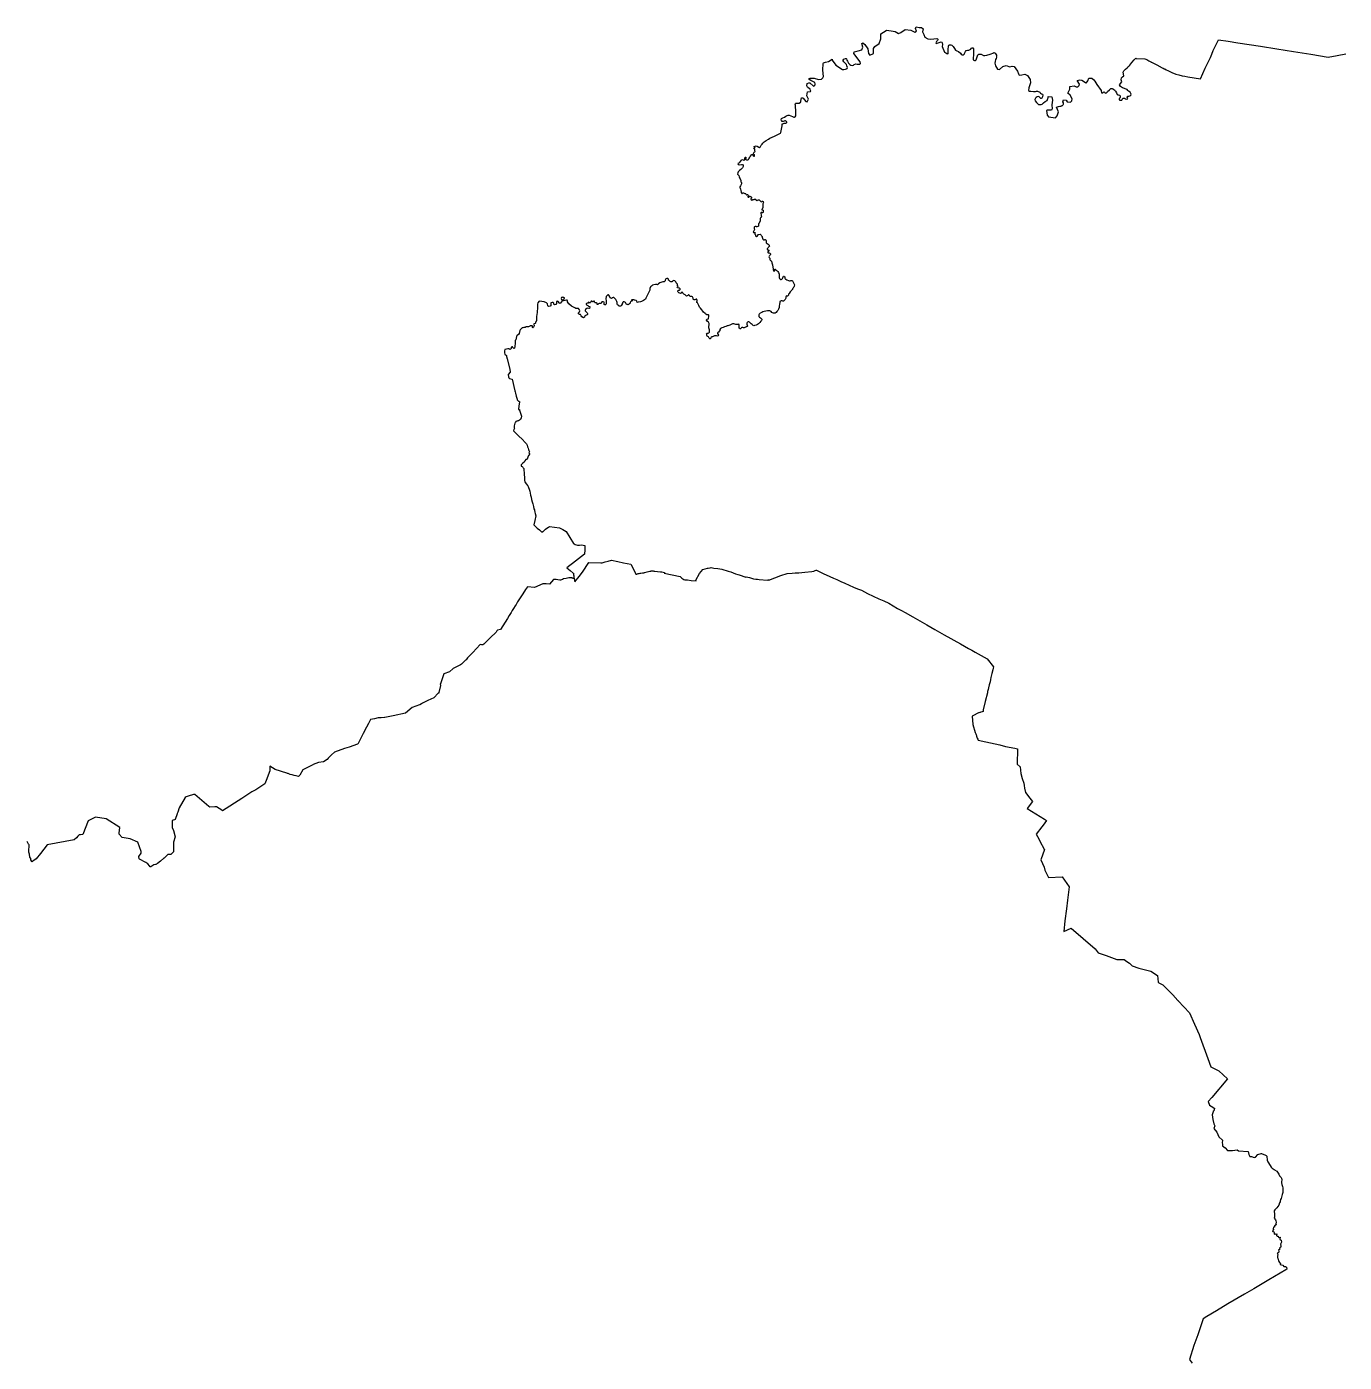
# Model space of a CAD drawing. Extents: x 293476 to 779698, y 145469 to 460400.
# Drawn here: x 613951 to 631904, y 332576 to 350770 of the extents above; entities that cross this region are included whole.
import ezdxf

# ---------------------------------------------------------------- set-up
doc = ezdxf.new("R2010")
doc.units = 0
doc.layers.add('Level 25', color=7, linetype='Continuous')

msp = doc.modelspace()

# ---------------------------------------------------------------- linework, layer by layer
at = {"layer": 'Level 25'}
for points in [[(623662, 348915), (623691, 348953), (623696, 348958), (623703, 348960), (623712, 348956), (623718, 348950), (623724, 348949), (623734, 348960), (623735, 348971), (623735, 348979), (623740, 348991), (623748, 348993), (623750, 348985), (623749, 348976), (623746, 348966), (623748, 348960), (623760, 348958), (623776, 348956), (623786, 348962), (623792, 348971), (623799, 348985), (623809, 349001), (623833, 349029), (623842, 349031), (623847, 349027), (623846, 349019), (623849, 349012), (623858, 349005), (623866, 349008), (623868, 349013), (623869, 349017), (623866, 349024), (623857, 349035), (623853, 349042), (623853, 349049), (623858, 349056), (623864, 349063), (623871, 349066), (623877, 349071), (623874, 349079), (623874, 349088), (623872, 349097), (623866, 349104), (623859, 349106), (623864, 349113), (623872, 349119), (623875, 349124), (623870, 349129), (623861, 349133), (623865, 349138), (623876, 349141), (623890, 349148), (623906, 349142), (623925, 349131), (623937, 349124), (623939, 349124), (623944, 349128), (623950, 349138), (623960, 349155), (623972, 349171), (623983, 349183), (623989, 349192), (624001, 349201), (624029, 349220), (624058, 349238), (624078, 349251), (624110, 349266), (624139, 349280), (624167, 349294), (624196, 349306), (624224, 349321), (624228, 349329), (624243, 349418), (624247, 349446), (624256, 349449), (624270, 349456), (624281, 349457), (624295, 349456), (624302, 349460), (624309, 349466), (624309, 349471), (624304, 349478), (624296, 349483), (624290, 349486), (624280, 349486), (624272, 349484), (624259, 349480), (624253, 349479), (624247, 349480), (624235, 349490), (624233, 349502), (624237, 349518), (624252, 349530), (624276, 349539), (624293, 349549), (624314, 349561), (624325, 349565), (624340, 349563), (624384, 349545), (624402, 349539), (624408, 349538), (624414, 349538), (624424, 349544), (624433, 349557), (624433, 349573), (624431, 349600), (624429, 349643), (624427, 349663), (624425, 349701), (624424, 349716), (624425, 349722), (624432, 349727), (624458, 349727), (624476, 349728), (624483, 349729), (624488, 349733), (624490, 349740), (624490, 349740), (624490, 349741), (624493, 349738), (624495, 349736), (624498, 349745), (624500, 349755), (624508, 349800), (624521, 349803), (624533, 349795), (624566, 349750), (624586, 349747), (624596, 349764), (624604, 349785), (624581, 349830), (624590, 349883), (624629, 349885), (624637, 349891), (624632, 349902), (624625, 349917), (624596, 349941), (624592, 349945), (624580, 349965), (624586, 349996), (624610, 350007), (624624, 350006), (624673, 349962), (624690, 349972), (624693, 349983), (624693, 349993), (624691, 350008), (624637, 350039), (624614, 350049), (624615, 350065), (624625, 350071), (624646, 350070), (624679, 350067), (624740, 350050), (624779, 350055), (624799, 350073), (624808, 350091), (624799, 350178), (624805, 350269), (624810, 350278), (624834, 350286), (624877, 350295), (624926, 350328), (624926, 350314), (624976, 350244), (625067, 350189), (625086, 350189), (625110, 350190), (625121, 350194), (625129, 350200), (625135, 350214), (625128, 350239), (625120, 350253), (625105, 350273), (625086, 350291), (625077, 350303), (625076, 350314), (625086, 350329), (625106, 350336), (625115, 350335), (625122, 350331), (625127, 350316), (625133, 350302), (625150, 350273), (625156, 350263), (625166, 350253), (625179, 350246), (625198, 350241), (625216, 350247), (625227, 350254), (625247, 350262), (625266, 350260), (625283, 350259), (625305, 350261), (625311, 350267), (625307, 350293), (625220, 350403), (625224, 350428), (625280, 350440), (625330, 350453), (625346, 350490), (625331, 350540), (625343, 350551), (625373, 350527), (625414, 350470), (625420, 350404), (625439, 350383), (625490, 350405), (625489, 350471), (625506, 350498), (625567, 350540), (625589, 350603), (625590, 350675), (625660, 350717), (625668, 350723), (625729, 350715), (625785, 350706), (625829, 350679), (625860, 350691), (625920, 350734), (625996, 350723), (626052, 350695), (626077, 350707), (626063, 350747), (626070, 350770), (626110, 350757), (626143, 350757), (626166, 350740), (626157, 350698), (626173, 350664), (626189, 350629), (626232, 350604), (626270, 350600), (626354, 350607), (626362, 350603), (626366, 350600), (626367, 350593), (626362, 350584), (626346, 350570), (626338, 350549), (626344, 350543), (626359, 350545), (626384, 350556), (626412, 350564), (626420, 350560), (626426, 350548), (626428, 350528), (626427, 350500), (626436, 350476), (626446, 350445), (626459, 350424), (626473, 350412), (626487, 350404), (626501, 350401), (626506, 350404), (626509, 350413), (626508, 350460), (626513, 350504), (626517, 350517), (626523, 350522), (626543, 350525), (626558, 350520), (626575, 350502), (626595, 350473), (626609, 350452), (626625, 350440), (626648, 350430), (626673, 350409), (626685, 350394), (626698, 350386), (626710, 350387), (626724, 350397), (626742, 350433), (626754, 350444), (626769, 350450), (626790, 350449), (626815, 350466), (626822, 350477), (626834, 350483), (626844, 350480), (626851, 350467), (626852, 350453), (626851, 350381), (626849, 350346), (626846, 350330), (626849, 350319), (626856, 350312), (626864, 350308), (626880, 350310), (626889, 350319), (626913, 350388), (626925, 350395), (626958, 350394), (626990, 350379), (627008, 350377), (627035, 350383), (627077, 350398), (627092, 350400), (627116, 350410), (627131, 350417), (627139, 350412), (627148, 350408), (627156, 350394), (627165, 350381), (627167, 350375), (627169, 350370), (627167, 350362), (627165, 350355), (627159, 350338), (627153, 350321), (627147, 350297), (627142, 350274), (627148, 350257), (627154, 350239), (627177, 350193), (627205, 350185), (627252, 350228), (627298, 350240), (627349, 350224), (627378, 350232), (627404, 350226), (627452, 350166), (627465, 350130), (627476, 350111), (627510, 350116), (627552, 350123), (627588, 350105), (627623, 350051), (627630, 350003), (627605, 349938), (627602, 349903), (627617, 349894), (627635, 349892), (627669, 349888), (627678, 349886), (627698, 349887), (627712, 349890), (627724, 349891), (627754, 349876), (627762, 349869), (627763, 349864), (627780, 349855), (627793, 349852), (627796, 349843), (627791, 349815), (627781, 349796), (627776, 349793), (627769, 349794), (627749, 349815), (627738, 349820), (627720, 349816), (627705, 349806), (627697, 349797), (627688, 349776), (627693, 349761), (627711, 349736), (627722, 349724), (627738, 349712), (627749, 349708), (627773, 349710), (627789, 349713), (627804, 349734), (627827, 349750), (627846, 349759), (627855, 349766), (627866, 349791), (627869, 349802), (627869, 349818), (627871, 349820), (627918, 349813), (627930, 349767), (627918, 349707), (627926, 349649), (627917, 349634), (627903, 349631), (627855, 349634), (627848, 349630), (627856, 349566), (627857, 349566), (627857, 349565), (627865, 349555), (627873, 349544), (627968, 349529), (627990, 349554), (628003, 349581), (628012, 349610), (627985, 349675), (628008, 349684), (628027, 349686), (628045, 349688), (628052, 349692), (628059, 349696), (628064, 349698), (628069, 349701), (628074, 349708), (628078, 349716), (628079, 349732), (628070, 349748), (628079, 349772), (628114, 349767), (628130, 349747), (628172, 349741), (628192, 349759), (628195, 349788), (628167, 349835), (628136, 349864), (628163, 349918), (628166, 349957), (628225, 349964), (628251, 349951), (628273, 349951), (628294, 349967), (628295, 349985), (628266, 350035), (628301, 350045), (628326, 350042), (628378, 350010), (628386, 350002), (628412, 350031), (628422, 350070), (628465, 350069), (628492, 350046), (628504, 350027), (628534, 349984), (628590, 349899), (628597, 349871), (628606, 349869), (628613, 349870), (628628, 349881), (628638, 349878), (628639, 349872), (628644, 349867), (628651, 349865), (628662, 349869), (628673, 349878), (628680, 349888), (628704, 349910), (628723, 349927), (628740, 349930), (628750, 349925), (628771, 349910), (628777, 349903), (628785, 349891), (628800, 349868), (628810, 349848), (628818, 349840), (628828, 349842), (628845, 349836), (628850, 349825), (628849, 349807), (628842, 349797), (628836, 349782), (628836, 349772), (628847, 349768), (628864, 349768), (628872, 349770), (628876, 349781), (628892, 349797), (628908, 349798), (628924, 349789), (628941, 349781), (628945, 349783), (628947, 349784), (628952, 349789), (628953, 349796), (628946, 349808), (628945, 349815), (628954, 349825), (628969, 349822), (628982, 349826), (628998, 349836), (629000, 349851), (628985, 349879), (628966, 349894), (628957, 349900), (628948, 349915), (628883, 349938), (628857, 349955), (628841, 349977), (628874, 350020), (628866, 350048), (628869, 350075), (628883, 350088), (628899, 350099), (628892, 350152), (628902, 350171), (628925, 350191), (628947, 350211), (628952, 350216), (628957, 350221), (628968, 350233), (628980, 350246), (629011, 350282), (629043, 350319), (629065, 350340), (629069, 350338), (629073, 350335), (629186, 350334), (629199, 350328), (629212, 350322), (629241, 350307), (629269, 350292), (629271, 350291), (629274, 350289), (629275, 350289), (629276, 350288), (629350, 350250), (629425, 350211), (629437, 350204), (629448, 350197), (629453, 350196), (629458, 350195), (629479, 350184), (629500, 350173), (629554, 350147), (629608, 350122), (629651, 350112), (629694, 350102), (629733, 350095), (629772, 350088), (629858, 350075), (629943, 350062), (629975, 350133), (630007, 350205), (630045, 350277), (630082, 350349), (630100, 350396), (630119, 350444), (630155, 350518), (630192, 350593), (630323, 350572), (630454, 350551), (630608, 350527), (630762, 350503), (630987, 350467), (631213, 350432), (631450, 350394), (631686, 350357), (631805, 350378), (631924, 350399)], [(623662, 348915), (623640, 348907), (623645, 348895), (623665, 348888), (623692, 348893), (623702, 348895), (623712, 348889), (623715, 348881), (623714, 348865), (623706, 348846), (623681, 348825), (623663, 348809), (623647, 348793), (623639, 348781), (623636, 348761), (623656, 348742), (623660, 348724), (623662, 348710), (623671, 348698), (623681, 348675), (623680, 348658), (623689, 348646), (623692, 348630), (623687, 348619), (623680, 348612), (623675, 348602), (623668, 348589), (623669, 348580), (623671, 348572), (623676, 348555), (623682, 348540), (623687, 348531), (623685, 348524), (623683, 348518), (623684, 348514), (623690, 348505), (623694, 348497), (623699, 348494), (623706, 348504), (623711, 348505), (623717, 348505), (623725, 348504), (623736, 348499), (623745, 348496), (623749, 348492), (623755, 348483), (623758, 348479), (623762, 348479), (623771, 348484), (623777, 348483), (623783, 348477), (623784, 348471), (623782, 348466), (623779, 348458), (623779, 348452), (623781, 348448), (623788, 348448), (623792, 348450), (623794, 348454), (623795, 348459), (623799, 348462), (623806, 348461), (623813, 348459), (623822, 348451), (623825, 348446), (623826, 348440), (623825, 348434), (623819, 348430), (623818, 348425), (623819, 348419), (623823, 348413), (623830, 348409), (623836, 348408), (623839, 348413), (623842, 348416), (623847, 348416), (623851, 348414), (623856, 348414), (623859, 348415), (623862, 348418), (623867, 348420), (623878, 348422), (623883, 348419), (623886, 348416), (623888, 348412), (623890, 348405), (623893, 348402), (623898, 348399), (623904, 348402), (623910, 348406), (623922, 348412), (623933, 348412), (623940, 348404), (623941, 348403), (623945, 348397), (623954, 348390), (623963, 348386), (623967, 348391), (623972, 348395), (623978, 348394), (623985, 348388), (623991, 348379), (623988, 348372), (623985, 348366), (623982, 348355), (623981, 348345), (623982, 348333), (623980, 348315), (623982, 348305), (623983, 348300), (623979, 348296), (623973, 348290), (623968, 348282), (623968, 348277), (623972, 348275), (623978, 348273), (623984, 348271), (623987, 348267), (623988, 348261), (623987, 348252), (623984, 348241), (623981, 348237), (623976, 348234), (623971, 348236), (623967, 348237), (623960, 348239), (623957, 348239), (623955, 348233), (623956, 348223), (623958, 348209), (623960, 348197), (623962, 348186), (623961, 348177), (623959, 348172), (623954, 348170), (623949, 348166), (623945, 348158), (623943, 348152), (623944, 348134), (623943, 348124), (623935, 348102), (623930, 348093), (623924, 348090), (623923, 348083), (623921, 348071), (623922, 348060), (623921, 348054), (623914, 348049), (623902, 348044), (623896, 348045), (623890, 348049), (623883, 348049), (623875, 348050), (623868, 348045), (623864, 348038), (623863, 348029), (623865, 348020), (623869, 348013), (623869, 348006), (623865, 347997), (623858, 347987), (623855, 347978), (623852, 347973), (623851, 347969), (623854, 347967), (623863, 347968), (623873, 347966), (623875, 347961), (623874, 347951), (623873, 347945), (623875, 347940), (623880, 347934), (623880, 347930), (623880, 347923), (623885, 347917), (623891, 347914), (623897, 347913), (623904, 347915), (623907, 347917), (623910, 347921), (623911, 347925), (623912, 347930), (623915, 347933), (623920, 347937), (623929, 347940), (623943, 347942), (623948, 347938), (623957, 347931), (623965, 347922), (623971, 347913), (623971, 347904), (623976, 347891), (623982, 347874), (623989, 347865), (623994, 347864), (623996, 347865), (624002, 347868), (624008, 347869), (624016, 347869), (624020, 347865), (624025, 347857), (624025, 347850), (624025, 347842), (624027, 347833), (624029, 347826), (624039, 347817), (624053, 347807), (624066, 347795), (624070, 347788), (624072, 347778), (624065, 347769), (624055, 347762), (624050, 347755), (624042, 347746), (624042, 347738), (624043, 347732), (624046, 347732), (624055, 347730), (624061, 347728), (624063, 347724), (624062, 347719), (624053, 347708), (624049, 347701), (624048, 347694), (624054, 347690), (624060, 347691), (624069, 347689), (624079, 347684), (624085, 347676), (624088, 347666), (624083, 347660), (624077, 347653), (624069, 347643), (624065, 347633), (624067, 347628), (624075, 347616), (624075, 347606), (624076, 347598), (624081, 347589), (624086, 347587), (624094, 347582), (624100, 347572), (624100, 347572), (624100, 347572), (624101, 347568), (624102, 347565), (624103, 347551), (624109, 347538), (624113, 347527), (624120, 347496), (624122, 347472), (624124, 347457), (624126, 347447), (624130, 347441), (624137, 347440), (624142, 347442), (624143, 347447), (624143, 347455), (624143, 347466), (624145, 347469), (624149, 347468), (624156, 347463), (624167, 347451), (624176, 347444), (624186, 347433), (624194, 347420), (624204, 347401), (624205, 347389), (624203, 347377), (624204, 347366), (624206, 347353), (624210, 347339), (624218, 347332), (624223, 347328), (624232, 347328), (624241, 347332), (624248, 347338), (624252, 347347), (624260, 347362), (624263, 347370), (624266, 347373), (624274, 347369), (624280, 347362), (624283, 347352), (624282, 347343), (624285, 347337), (624294, 347329), (624307, 347322), (624329, 347312), (624344, 347307), (624352, 347308), (624365, 347311), (624377, 347312), (624384, 347307), (624391, 347297), (624399, 347279), (624407, 347264), (624412, 347253), (624408, 347236), (624404, 347224), (624394, 347211), (624388, 347202), (624381, 347190), (624376, 347181), (624366, 347174), (624355, 347160), (624339, 347137), (624333, 347127), (624333, 347122), (624332, 347114), (624328, 347107), (624323, 347102), (624318, 347100), (624313, 347101), (624305, 347102), (624300, 347099), (624296, 347087), (624293, 347072), (624287, 347055), (624272, 347038), (624263, 347031), (624254, 347032), (624244, 347035), (624232, 347036), (624221, 347033), (624215, 347026), (624211, 347014), (624209, 346992), (624206, 346964), (624202, 346946), (624193, 346920), (624186, 346905), (624173, 346888), (624162, 346876), (624151, 346869), (624149, 346869), (624146, 346869), (624138, 346869), (624129, 346869), (624115, 346871), (624105, 346877), (624093, 346889), (624076, 346900), (624057, 346901), (624045, 346899), (624022, 346895), (624000, 346890), (623981, 346884), (623966, 346877), (623947, 346866), (623932, 346855), (623925, 346847), (623925, 346840), (623927, 346824), (623934, 346813), (623951, 346803), (623961, 346793), (623967, 346785), (623969, 346777), (623964, 346769), (623954, 346757), (623941, 346741), (623922, 346722), (623908, 346712), (623892, 346705), (623869, 346698), (623860, 346696), (623851, 346700), (623834, 346711), (623821, 346723), (623811, 346734), (623801, 346744), (623793, 346750), (623781, 346749), (623773, 346745), (623769, 346739), (623765, 346730), (623765, 346718), (623768, 346704), (623772, 346692), (623767, 346685), (623760, 346680), (623755, 346683), (623747, 346679), (623736, 346671), (623729, 346667), (623719, 346667), (623709, 346671), (623706, 346674), (623701, 346674), (623695, 346675), (623691, 346673), (623684, 346665), (623675, 346656), (623671, 346654), (623666, 346657), (623664, 346659), (623662, 346661), (623661, 346662), (623660, 346663), (623659, 346671), (623660, 346685), (623660, 346699), (623661, 346706), (623659, 346713), (623651, 346716), (623642, 346715), (623624, 346714), (623612, 346715), (623599, 346717), (623585, 346720), (623567, 346720), (623551, 346715), (623531, 346705), (623505, 346697), (623500, 346695), (623494, 346693), (623487, 346690), (623479, 346688), (623458, 346682), (623439, 346673), (623425, 346669), (623413, 346664), (623404, 346657), (623397, 346647), (623396, 346635), (623394, 346627), (623388, 346621), (623376, 346610), (623368, 346602), (623364, 346595), (623364, 346589), (623372, 346579), (623377, 346573), (623378, 346567), (623373, 346560), (623364, 346556), (623351, 346559), (623336, 346560), (623321, 346560), (623313, 346554), (623304, 346551), (623296, 346547), (623287, 346546), (623277, 346540), (623272, 346532), (623273, 346526), (623266, 346519), (623260, 346519), (623260, 346519), (623259, 346520), (623257, 346521), (623256, 346523), (623251, 346527), (623246, 346538), (623240, 346544), (623232, 346550), (623223, 346555), (623219, 346565), (623217, 346575), (623216, 346586), (623221, 346594), (623226, 346597), (623235, 346597), (623244, 346598), (623250, 346604), (623255, 346610), (623255, 346629), (623255, 346642), (623252, 346656), (623245, 346666), (623244, 346682), (623247, 346696), (623251, 346705), (623251, 346718), (623248, 346729), (623245, 346738), (623239, 346746), (623229, 346755), (623217, 346767), (623216, 346769), (623216, 346770), (623216, 346771), (623215, 346772), (623215, 346775), (623214, 346777), (623218, 346783), (623225, 346786), (623237, 346789), (623242, 346792), (623243, 346800), (623244, 346816), (623246, 346829), (623244, 346839), (623239, 346845), (623229, 346844), (623220, 346846), (623206, 346855), (623195, 346864), (623172, 346881), (623163, 346894), (623149, 346911), (623132, 346934), (623119, 346949), (623110, 346970), (623098, 346999), (623089, 347009), (623084, 347015), (623081, 347020), (623083, 347026), (623085, 347033), (623086, 347039), (623086, 347045), (623084, 347051), (623080, 347057), (623075, 347058), (623071, 347057), (623064, 347053), (623054, 347049), (623044, 347051), (623038, 347054), (623033, 347059), (623033, 347071), (623023, 347089), (623016, 347094), (623005, 347096), (622996, 347096), (622989, 347100), (622984, 347109), (622974, 347118), (622968, 347119), (622965, 347115), (622958, 347107), (622950, 347102), (622942, 347100), (622932, 347106), (622923, 347116), (622907, 347125), (622894, 347134), (622891, 347143), (622884, 347152), (622879, 347158), (622876, 347156), (622873, 347148), (622871, 347142), (622863, 347142), (622862, 347139), (622859, 347135), (622849, 347138), (622839, 347145), (622829, 347155), (622825, 347161), (622825, 347173), (622829, 347180), (622834, 347183), (622844, 347183), (622853, 347188), (622854, 347197), (622848, 347207), (622842, 347210), (622827, 347211), (622817, 347214), (622814, 347220), (622817, 347226), (622826, 347229), (622827, 347233), (622825, 347241), (622818, 347242), (622817, 347250), (622819, 347263), (622810, 347272), (622801, 347281), (622796, 347293), (622792, 347300), (622781, 347307), (622765, 347311), (622756, 347309), (622749, 347300), (622740, 347294), (622730, 347294), (622717, 347300), (622709, 347308), (622703, 347312), (622698, 347318), (622697, 347328), (622696, 347329), (622694, 347331), (622693, 347333), (622691, 347336), (622685, 347340), (622672, 347339), (622658, 347333), (622654, 347326), (622651, 347317), (622650, 347308), (622647, 347300), (622646, 347299), (622645, 347299), (622641, 347297), (622637, 347296), (622620, 347294), (622604, 347290), (622578, 347280), (622558, 347269), (622552, 347260), (622545, 347255), (622540, 347256), (622531, 347260), (622517, 347258), (622495, 347254), (622479, 347247), (622465, 347235), (622461, 347237), (622452, 347228), (622440, 347203), (622441, 347180), (622399, 347099), (622388, 347070), (622381, 347060), (622371, 347051), (622354, 347042), (622329, 347028), (622316, 347024), (622282, 347019), (622271, 347015), (622266, 347032), (622255, 347039), (622233, 347046), (622230, 347048), (622213, 347049), (622209, 347051), (622196, 347051), (622194, 347046), (622199, 347038), (622200, 347031), (622188, 347035), (622186, 347033), (622182, 347027), (622180, 347020), (622175, 347012), (622172, 347004), (622167, 346995), (622159, 346996), (622153, 346986), (622143, 346982), (622139, 346984), (622131, 346985), (622124, 346987), (622121, 346996), (622116, 347004), (622109, 347011), (622101, 347017), (622094, 347021), (622087, 347024), (622078, 347020), (622073, 347011), (622067, 347000), (622063, 346989), (622056, 346976), (622049, 346966), (622043, 346961), (622031, 346961), (622023, 346964), (622013, 346970), (622002, 346983), (621997, 346995), (621995, 347014), (621991, 347025), (621986, 347036), (621978, 347055), (621962, 347074), (621952, 347081), (621943, 347082), (621931, 347078), (621918, 347069), (621910, 347072), (621903, 347078), (621891, 347100), (621882, 347113), (621877, 347116), (621869, 347116), (621850, 347100), (621846, 347094), (621840, 347062), (621845, 347037), (621845, 347024), (621848, 347012), (621848, 347003), (621845, 346995), (621841, 346987), (621837, 346982), (621827, 346979), (621821, 346985), (621818, 346995), (621821, 347005), (621824, 347015), (621817, 347019), (621806, 347024), (621799, 347024), (621790, 347020), (621783, 347007), (621778, 347001), (621770, 347000), (621750, 346999), (621743, 346995), (621736, 346985), (621732, 346984), (621729, 346984), (621725, 346987), (621723, 346996), (621722, 347006), (621717, 347007), (621705, 347008), (621695, 347008), (621692, 347014), (621690, 347024), (621689, 347030), (621686, 347033), (621681, 347033), (621676, 347030), (621672, 347025), (621668, 347021), (621665, 347021), (621658, 347025), (621655, 347030), (621648, 347031), (621642, 347030), (621639, 347025), (621637, 347020), (621633, 347014), (621629, 347010), (621621, 347008), (621616, 347010), (621611, 347017), (621608, 347016), (621605, 347007), (621603, 347004), (621588, 347002), (621579, 346998), (621575, 346994), (621575, 346989), (621577, 346983), (621586, 346976), (621596, 346970), (621608, 346964), (621620, 346959), (621623, 346957), (621624, 346945), (621621, 346935), (621618, 346931), (621609, 346931), (621592, 346936), (621582, 346932), (621564, 346917), (621559, 346910), (621562, 346901), (621569, 346890), (621586, 346870), (621591, 346863), (621594, 346855), (621592, 346851), (621587, 346846), (621579, 346841), (621572, 346840), (621558, 346829), (621552, 346815), (621536, 346806), (621515, 346816), (621507, 346830), (621498, 346848), (621485, 346851), (621471, 346860), (621472, 346874), (621482, 346884), (621488, 346898), (621484, 346912), (621468, 346932), (621432, 346933), (621420, 346940), (621376, 346964), (621337, 346996), (621319, 347022), (621318, 347037), (621314, 347046), (621307, 347045), (621287, 347041), (621269, 347036), (621263, 347047), (621267, 347057), (621277, 347068), (621279, 347076), (621270, 347082), (621260, 347083), (621247, 347084), (621239, 347081), (621233, 347069), (621238, 347054), (621248, 347044), (621246, 347035), (621219, 347001), (621209, 347003), (621193, 347027), (621178, 347031), (621172, 347026), (621172, 347014), (621169, 347001), (621161, 346985), (621142, 346983), (621132, 346990), (621134, 347003), (621121, 347012), (621109, 347014), (621094, 347008), (621091, 346987), (621091, 346969), (621085, 346962), (621063, 346957), (621050, 346968), (621046, 346994), (621035, 347007), (621002, 347023), (620969, 347027), (620945, 347031), (620928, 347028), (620918, 347012), (620914, 347007), (620911, 346992), (620911, 346948), (620906, 346876), (620899, 346822), (620899, 346782), (620897, 346761), (620897, 346761), (620897, 346761), (620895, 346758), (620893, 346755), (620891, 346753), (620889, 346751), (620886, 346744), (620882, 346738), (620882, 346733), (620878, 346729), (620864, 346722), (620857, 346716), (620860, 346710), (620864, 346705), (620865, 346697), (620862, 346688), (620856, 346676), (620850, 346672), (620846, 346670), (620844, 346671), (620843, 346674), (620843, 346683), (620841, 346690), (620837, 346694), (620825, 346696), (620815, 346696), (620809, 346696), (620807, 346690), (620797, 346685), (620789, 346683), (620779, 346683), (620768, 346683), (620750, 346682), (620741, 346673), (620731, 346673), (620723, 346672), (620711, 346669), (620704, 346669), (620675, 346640), (620669, 346630), (620663, 346590), (620650, 346575), (620636, 346565), (620630, 346559), (620629, 346558), (620629, 346557), (620627, 346554), (620625, 346550), (620621, 346527), (620614, 346506), (620605, 346496), (620606, 346468), (620601, 346403), (620598, 346397), (620596, 346390), (620591, 346388), (620584, 346389), (620581, 346392), (620571, 346409), (620566, 346411), (620561, 346411), (620558, 346406), (620554, 346399), (620552, 346384), (620549, 346378), (620545, 346375), (620539, 346374), (620530, 346379), (620523, 346383), (620510, 346382), (620505, 346381), (620487, 346377), (620468, 346372), (620461, 346354), (620461, 346325), (620465, 346308), (620490, 346293), (620490, 346275), (620498, 346245), (620533, 346103), (620537, 346066), (620513, 346033), (620517, 346000), (620520, 345988), (620531, 345978), (620566, 345967), (620602, 345810), (620606, 345794), (620610, 345779), (620621, 345738), (620632, 345697), (620635, 345689), (620638, 345682), (620645, 345676), (620652, 345671), (620657, 345667), (620662, 345664), (620665, 345663), (620668, 345662), (620667, 345658), (620666, 345654), (620659, 345604), (620652, 345553), (620660, 345554), (620667, 345555), (620667, 345551), (620667, 345548), (620680, 345506), (620692, 345465), (620687, 345442), (620681, 345419), (620667, 345410), (620654, 345401), (620648, 345401), (620643, 345401), (620636, 345398), (620629, 345395), (620622, 345393), (620615, 345391), (620610, 345379), (620604, 345368), (620599, 345351), (620594, 345335), (620594, 345329), (620593, 345323), (620595, 345311), (620596, 345299), (620590, 345281), (620584, 345263), (620620, 345227), (620655, 345190), (620700, 345149), (620745, 345107), (620753, 345098), (620760, 345089), (620769, 345068), (620777, 345046), (620784, 345029), (620790, 345012), (620795, 344995), (620800, 344979), (620798, 344971), (620795, 344963), (620799, 344961), (620802, 344958), (620802, 344949), (620801, 344940), (620799, 344936), (620798, 344931), (620792, 344930), (620787, 344929), (620778, 344905), (620769, 344880), (620761, 344876), (620753, 344872), (620740, 344855), (620728, 344839), (620708, 344820), (620688, 344802), (620689, 344794), (620690, 344785), (620700, 344778), (620710, 344771), (620717, 344761), (620725, 344751), (620727, 344725), (620729, 344699), (620730, 344678), (620731, 344656), (620732, 344647), (620733, 344638), (620733, 344622), (620733, 344606), (620735, 344589), (620737, 344571), (620757, 344544), (620778, 344516), (620784, 344505), (620790, 344494), (620797, 344469), (620805, 344443), (620811, 344416), (620817, 344389), (620824, 344360), (620831, 344331), (620839, 344299), (620848, 344268), (620855, 344235), (620863, 344201), (620868, 344187), (620872, 344174), (620875, 344164), (620877, 344155), (620880, 344139), (620884, 344124), (620885, 344117), (620887, 344111), (620887, 344108), (620887, 344106), (620873, 344045), (620859, 343983), (620865, 343978), (620871, 343973), (620874, 343969), (620878, 343966), (620908, 343940), (620938, 343914), (620955, 343899), (620972, 343883), (620982, 343892), (620992, 343900), (621022, 343923), (621052, 343947), (621062, 343954), (621073, 343961), (621143, 343952), (621213, 343943), (621257, 343919), (621302, 343894), (621352, 343812), (621402, 343730), (621413, 343724), (621424, 343718), (621457, 343708), (621482, 343709), (621516, 343712), (621552, 343703), (621556, 343701), (621554, 343642), (621551, 343583), (621470, 343521), (621390, 343459), (621350, 343429), (621310, 343398), (621354, 343362), (621398, 343325), (621400, 343324), (621402, 343322), (621402, 343321), (621402, 343320), (621402, 343310), (621402, 343299), (621404, 343292), (621406, 343285), (621408, 343270), (621409, 343254)], [(621409, 343254), (621421, 343209), (621481, 343282), (621523, 343341), (621609, 343473), (621775, 343468), (621784, 343467), (621793, 343467), (621794, 343467), (621833, 343479), (621876, 343491), (621918, 343503), (622008, 343484), (622081, 343468), (622183, 343447), (622217, 343379), (622251, 343312), (622252, 343312), (622252, 343312), (622255, 343312), (622257, 343312), (622261, 343313), (622266, 343314), (622274, 343316), (622283, 343319), (622296, 343322), (622309, 343325), (622315, 343326), (622320, 343326), (622340, 343329), (622361, 343332), (622367, 343334), (622374, 343336), (622407, 343344), (622441, 343352), (622446, 343353), (622451, 343354), (622456, 343355), (622462, 343356), (622464, 343357), (622466, 343357), (622475, 343356), (622485, 343356), (622498, 343355), (622511, 343354), (622548, 343350), (622585, 343346), (622594, 343345), (622604, 343344), (622622, 343340), (622641, 343336), (622640, 343331), (622639, 343327), (622746, 343304), (622853, 343280), (622879, 343259), (622906, 343238), (622920, 343237), (622935, 343237), (622945, 343236), (622954, 343235), (623006, 343228), (623073, 343220), (623070, 343229), (623119, 343321), (623163, 343375), (623228, 343393), (623237, 343393), (623266, 343400), (623277, 343401), (623314, 343396), (623369, 343388), (623425, 343381), (623507, 343353), (623545, 343342), (623607, 343318), (623642, 343306), (623657, 343302), (623752, 343270), (623754, 343277), (623798, 343265), (623825, 343256), (623853, 343248), (623885, 343245), (623907, 343243), (623930, 343241), (624047, 343230), (624053, 343233), (624058, 343238), (624065, 343229), (624227, 343295), (624313, 343321), (624382, 343326), (624421, 343329), (624473, 343332), (624552, 343338), (624647, 343348), (624670, 343351), (624673, 343349), (624676, 343354), (624693, 343360), (624709, 343366), (624711, 343366), (624713, 343365), (624804, 343323), (624895, 343281), (624943, 343259), (624991, 343238), (625045, 343214), (625099, 343191), (625158, 343163), (625217, 343135), (625272, 343114), (625326, 343092), (625368, 343070), (625409, 343049), (625484, 343013), (625560, 342978), (625629, 342947), (625698, 342917), (625757, 342880), (625816, 342843), (625869, 342817), (625921, 342791), (626027, 342730), (626214, 342623), (626327, 342559), (626454, 342487), (626676, 342361), (626730, 342331), (626784, 342301), (626830, 342276), (626876, 342251), (626956, 342204), (627036, 342157), (627124, 342052), (627119, 342031), (627114, 342010), (627102, 341958), (627090, 341906), (627084, 341876), (627077, 341847), (627066, 341805), (627056, 341764), (627051, 341739), (627045, 341713), (627043, 341704), (627041, 341694), (627013, 341578), (626984, 341463), (626984, 341452), (626984, 341440), (626969, 341436), (626953, 341432), (626942, 341428), (626930, 341424), (626930, 341425), (626929, 341427), (626834, 341376), (626845, 341266), (626875, 341154), (626882, 341138), (626888, 341122), (626891, 341113), (626895, 341104), (626899, 341092), (626904, 341080), (626910, 341065), (626916, 341050), (627018, 341028), (627209, 340986), (627286, 340966), (627416, 340940), (627453, 340932), (627445, 340725), (627488, 340686), (627497, 340595), (627517, 340530), (627537, 340466), (627543, 340433), (627549, 340399), (627559, 340340), (627620, 340261), (627658, 340214), (627581, 340122), (627700, 340048), (627820, 339973), (627833, 339965), (627846, 339957), (627801, 339891), (627783, 339870), (627707, 339769), (627722, 339739), (627741, 339706), (627754, 339676), (627815, 339568), (627821, 339563), (627818, 339560), (627769, 339421), (627815, 339319), (627825, 339278), (627873, 339180), (628062, 339189), (628157, 339051), (628133, 338870), (628118, 338752), (628097, 338589), (628082, 338445), (628181, 338489), (628512, 338209), (628549, 338155), (628661, 338116), (628804, 338064), (628903, 338061), (628940, 338036), (628977, 338011), (628980, 338010), (628982, 338008), (628987, 338004), (628993, 338001), (629012, 337975), (629104, 337946), (629268, 337905), (629357, 337847), (629366, 337752), (629376, 337745), (629430, 337716), (629568, 337582), (629634, 337506), (629639, 337503), (629643, 337500), (629718, 337419), (629794, 337338), (629863, 337184), (629928, 337042), (629939, 337001), (630044, 336714), (630088, 336602), (630194, 336546), (630311, 336438), (630100, 336184), (630050, 336128), (630050, 336127), (630068, 336078), (630112, 336052), (630132, 336038), (630135, 336036), (630138, 336034), (630132, 336019), (630131, 336011), (630126, 336002), (630124, 335999), (630122, 336000), (630105, 335949), (630112, 335882), (630128, 335822), (630139, 335797), (630129, 335760), (630166, 335713), (630195, 335647), (630246, 335603), (630239, 335567), (630246, 335547), (630247, 335523), (630279, 335498), (630311, 335461), (630383, 335462), (630445, 335469), (630464, 335456), (630594, 335446), (630602, 335408), (630617, 335377), (630640, 335377), (630675, 335367), (630694, 335371), (630725, 335406), (630771, 335419)], [(621409, 343254), (621404, 343255), (621399, 343255), (621391, 343257), (621383, 343259), (621378, 343261), (621373, 343263), (621371, 343264), (621370, 343264), (621358, 343264), (621345, 343264), (621343, 343262), (621340, 343261), (621304, 343255), (621267, 343249), (621252, 343241), (621237, 343233), (621226, 343231), (621215, 343229), (621190, 343235), (621165, 343240), (621158, 343240), (621152, 343240), (621140, 343239), (621128, 343239), (621074, 343178), (621029, 343180), (620985, 343182), (620870, 343130), (620774, 343140), (620748, 343101), (620710, 343044), (620639, 342935), (620619, 342898), (620608, 342880), (620583, 342843), (620567, 342817), (620551, 342792), (620527, 342751), (620502, 342710), (620405, 342558), (620364, 342551), (620355, 342538), (620347, 342524), (620268, 342446), (620189, 342369), (620178, 342358), (620166, 342348), (620149, 342351), (620132, 342354), (620081, 342300), (620031, 342247), (620030, 342245), (619957, 342172), (619938, 342147), (619932, 342142), (619874, 342087), (619860, 342079), (619764, 342026), (619713, 341982), (619637, 341955), (619588, 341819), (619586, 341819), (619588, 341795), (619566, 341699), (619567, 341693), (619556, 341691), (619500, 341628), (619415, 341590), (619342, 341553), (619330, 341546), (619310, 341534), (619305, 341531), (619203, 341494), (619114, 341420), (618943, 341384), (618829, 341361), (618825, 341360), (618782, 341353), (618761, 341353), (618753, 341353), (618747, 341353), (618741, 341354), (618689, 341343), (618637, 341333), (618622, 341305), (618607, 341277), (618582, 341226), (618534, 341141), (618463, 340998), (618459, 340996), (618344, 340957), (618282, 340936), (618144, 340888), (618143, 340887), (618105, 340850), (618061, 340805), (618044, 340788), (617993, 340756), (617925, 340747), (617854, 340718), (617851, 340716), (617715, 340645), (617674, 340573), (617653, 340555), (617621, 340563), (617620, 340564), (617597, 340570), (617566, 340578), (617543, 340585), (617522, 340592), (617514, 340595), (617504, 340598), (617494, 340601), (617336, 340652), (617301, 340674), (617265, 340696), (617265, 340672), (617265, 340648), (617265, 340634), (617216, 340501), (617195, 340454), (617071, 340376), (617019, 340346), (616881, 340257), (616619, 340089), (616610, 340095), (616535, 340142), (616513, 340144), (616447, 340139), (616434, 340149), (616244, 340309), (616224, 340311), (616150, 340287), (616122, 340278), (616110, 340268), (616029, 340127), (616009, 340069), (616003, 340050), (616002, 340049), (615973, 339970), (615963, 339964), (615948, 339960), (615932, 339951), (615934, 339859), (615952, 339822), (615973, 339732), (615953, 339661), (615952, 339530), (615916, 339494), (615872, 339495), (615822, 339443), (615821, 339443), (615776, 339403), (615734, 339372), (615724, 339365), (615718, 339361), (615709, 339356), (615704, 339356), (615683, 339353), (615670, 339344), (615658, 339333), (615643, 339326), (615634, 339327), (615625, 339338), (615602, 339365), (615576, 339382), (615488, 339431), (615483, 339434), (615479, 339467), (615510, 339512), (615511, 339536), (615467, 339663), (615359, 339708), (615250, 339723), (615210, 339768), (615213, 339785), (615220, 339860), (615033, 339980), (614889, 340001), (614790, 339953), (614714, 339765), (614684, 339763), (614665, 339762), (614646, 339741), (614628, 339721), (614628, 339721), (614599, 339694), (614230, 339627), (614138, 339509), (614080, 339433), (614034, 339402)], [(614034, 339402), (614024, 339395), (614019, 339400), (614009, 339420), (614008, 339438), (613996, 339459), (613987, 339498), (613980, 339523), (613980, 339547), (613981, 339568), (613985, 339593), (613985, 339609), (613984, 339623), (613976, 339636), (613961, 339659), (613951, 339669)], [(630771, 335419), (630778, 335418), (630832, 335398), (630841, 335394), (630847, 335383), (630854, 335328), (630861, 335305), (630893, 335256), (630906, 335233), (630920, 335219), (630935, 335210), (630950, 335201), (630951, 335200), (630953, 335199), (630983, 335181), (630994, 335165), (631012, 335138), (631023, 335118), (631032, 335106), (631045, 335093), (631050, 335084), (631052, 335063), (631048, 335034), (631048, 335020), (631055, 335000), (631063, 334970), (631069, 334951), (631067, 334889), (631060, 334861), (631043, 334806), (631036, 334794), (631031, 334773), (631029, 334761), (631022, 334746), (631011, 334718), (631000, 334699), (630985, 334679), (630969, 334663), (630960, 334654), (630948, 334639), (630953, 334587), (630955, 334555), (630949, 334540), (630966, 334516), (630973, 334504), (630975, 334483), (630970, 334463), (630976, 334449), (630955, 334434), (630954, 334418), (630941, 334416), (630936, 334398), (630940, 334387), (630928, 334366), (630930, 334355), (630936, 334358), (630946, 334351), (630949, 334346), (630951, 334320), (630967, 334328), (630970, 334321), (630983, 334324), (630982, 334304), (630991, 334293), (630999, 334296), (631012, 334276), (631030, 334279), (631030, 334269), (631023, 334261), (631026, 334252), (631025, 334249), (631042, 334238), (631047, 334212), (631040, 334196), (631034, 334183), (631038, 334179), (631037, 334170), (631039, 334166), (631038, 334153), (631034, 334138), (631020, 334130), (631025, 334119), (631021, 334111), (631010, 334108), (631013, 334090), (631006, 334065), (630990, 334063), (630997, 334044), (630994, 334023), (630994, 334000), (630999, 333995), (631009, 333958), (631020, 333937), (631034, 333928), (631032, 333907), (631051, 333904), (631068, 333897), (631082, 333883), (631103, 333883), (631117, 333872), (631120, 333843), (631109, 333837), (630876, 333699), (630670, 333576), (630545, 333504), (630318, 333371), (630165, 333278), (630030, 333198), (629981, 333170), (629944, 333057), (629907, 332950), (629856, 332804), (629795, 332612), (629804, 332602), (629820, 332583), (629833, 332564)]]:
    msp.add_lwpolyline(points, dxfattribs=at)

doc.saveas('drawing.dxf')
